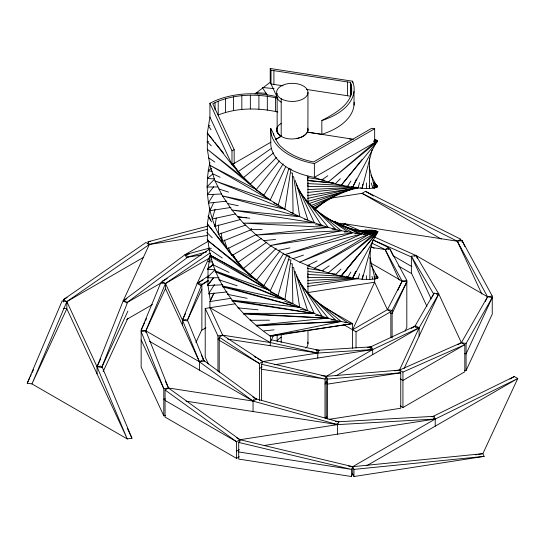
<?xml version="1.0" encoding="UTF-8"?>
<svg xmlns="http://www.w3.org/2000/svg" width="545" height="545" viewBox="0 0 545 545"><rect width="100%" height="100%" fill="white"/><g stroke="black" fill="none" stroke-linecap="round" stroke-linejoin="round"><path stroke-width="0.82" d="M213.994 293.115L210.322 300.697L207.897 284.66L208.054 268.508L210.649 253.302M358.569 230.821C364.973 230.324 371.813 229.35 377.951 231.679L341.109 276.07L352.588 278.202L362.268 279.258L369.83 279.442L370.3 248.915M279.926 251.129L256.252 280.443C238.758 265.688 223.988 247.505 215.003 226.339L216.263 218.027M369.619 231.911L377.242 231.53L377.242 232.538C365.504 235.91 352.956 232.558 341.204 230.719C321.489 226.311 302.557 218.852 284.858 209.151L290.935 169.052L288.904 168.902M374.66 139.792L377.242 140.671L377.242 141.68L374.66 142.565L314.363 177.377L314.363 163.595A61.789 35.677 0 0 1 270.77 128.566L270.77 142.347A61.789 35.677 0 0 0 314.363 177.377C329.779 182.902 345.768 187.133 362.146 188.345L362.779 184.19M362.146 279.204L362.398 277.541M375.314 273.835L377.951 277.105L377.794 278.113L375.062 278.979L369.83 279.442M276.349 96.649A61.789 35.677 0 0 0 209.92 103.291L209.92 117.08L207.338 133.103L207.338 149.255L209.92 165.278L215.003 180.913L222.435 195.914L231.986 210.063L243.377 223.15L256.252 235.011L270.218 245.522L284.858 254.583L299.723 262.152L314.363 268.235L328.328 272.868L341.204 276.151L377.242 232.538L367.93 232.068M209.92 162.505C204.961 183.72 206.909 206.146 215.003 226.339L240.44 219.492M209.92 207.931L207.338 223.954L207.338 240.107L256.252 280.443M362.97 275.109L362.268 279.258L372.875 240.481M277.146 97.698L277.146 127.476C275 142.361 304.56 142.122 307.911 130.609L307.973 92.377M307.911 130.085L307.911 129.56M307.734 181.247A15.682 9.054 0 0 1 307.973 182.82L307.789 183.604L343.364 185.402M307.734 272.098A15.682 9.054 0 0 1 307.973 273.672L307.789 274.455L344.215 276.295M352.588 82.84L352.588 81.219L270.218 68.479L271.015 70.203L350.51 82.418C357.104 101.935 335.768 112.938 321.843 120.534L321.843 134.315L307.435 132.162C305.22 136.148 300.588 137.776 296.351 138.566M360.579 187.712L362.146 188.345L372.119 149.664M215.05 209.253L212.23 218.967L235.379 213.974M288.85 168.507L278.257 204.968L273.713 202.801M289.545 256.027L278.011 295.724L270.361 292.079M358.167 187.569L359.584 182.684M359.557 273.74L358.147 278.597L356.975 278.039M371.785 231.659L372.255 230.038L363.992 231.823M281.2 123.415C277.296 125.255 274.762 130.759 278.536 134.104M277.146 127.476L276.669 129.56M97.037 373.843L97.037 366.717L123.197 300.826L149.357 244.467L148.097 241.748L207.161 226.291M207.761 235.426L149.357 244.467L145.91 242.477L63.39 299.648L66.831 301.63L97.037 366.717L101.738 367.446L127.585 302.339M182.459 325.188L182.459 320.119L197.174 283.427L210.486 254.74M209.825 250.53L208.449 249.733L162.029 281.527L165.469 283.509L182.459 320.119L187.16 320.848L201.561 284.933M145.849 332.518L145.849 330.849L165.469 283.509L209.811 253.146M102.065 366.771L131.945 438.2L127.244 438.929L31.951 383.912L27.25 383.19L62.13 300.908L66.831 301.63L143.458 257.39M66.831 301.63L31.951 383.912L66.831 308.763L66.831 301.63L149.357 244.467L207.604 229.22M27.25 383.19L29.743 377.821M30.452 376.288L31.167 374.749M32.23 372.453L33.654 369.381M63.697 308.279L66.831 308.763L127.244 438.929L97.037 366.717L100.621 358.998M101.738 367.446L127.898 311.079M103.134 371.561L127.898 318.212M144.718 322.436L141.148 330.127L141.148 367.023L163.8 415.835L165.367 415.59M145.426 320.903L146.496 318.593M432.546 416.673L514.31 376.534L517.75 378.516L482.87 453.672L352.704 466.677L239.97 439.713L168.507 388.006L145.849 330.849L165.469 288.578L165.469 283.509L208.939 258.412M213.831 202.27L209.92 210.704L230.923 207.454M199.45 370.144L199.45 361.798L182.459 320.119L185.613 313.327M187.16 320.848L201.875 289.143M374.906 237.239L416.073 255.516L487.543 296.78L492.244 297.509L466.084 343.425L461.383 342.703L399.492 370.089L326.271 376.35L262.86 361.546L222.66 335.168L209.92 307.714L209.92 301.562L213.831 293.121M195.921 342.478L201.875 329.65L201.875 284.981M292.29 176.73L293.646 176.628L299.723 216.726L222.435 195.914L284.858 209.151L270.218 200.09L285.757 166.607M286.82 255.176L270.218 290.948L209.92 256.13L211.399 255.905M270.218 345.694L270.484 335.802M273.617 335.202L270.218 342.526L222.66 335.168L217.959 335.897L205.213 308.443L235.127 303.81M261.6 400.48L261.6 364.264L262.86 361.546L317.776 353.051L372.691 349.549L419.112 327.817L438.732 293.884L416.073 255.516L411.373 256.245L411.373 272.902L426.953 306.474M253.05 411.536L253.05 401.086L253.997 399.056M351.123 186.499L352.588 187.351L356.505 178.91M338.036 421.803L433.963 416.319L435.223 419.037L352.704 466.677L352.704 473.809L351.443 476.521L238.71 459.081L238.71 442.431L239.97 439.713L337.6 424.616L435.223 419.037L517.75 378.516L366.703 465.723M343.977 225.14L344.61 223.784L457.337 241.224L462.037 240.495L492.244 296.051L492.244 314.165L466.084 370.525L464.517 370.287M317.776 358.045L317.776 353.051L319.036 350.34L271.478 339.814M377.951 231.679L352.588 278.202L355.796 271.301M318.205 350.231L371.431 346.838L372.691 349.549L326.271 376.35L325.011 379.068L325.011 417.886M325.011 384.13L326.271 381.418L327.531 384.13L400.752 372.8L400.752 408.246L329.194 419.316M325.644 418.219L326.271 416.857L326.271 376.35L321.264 375.573M397.918 290.206L402.121 281.145L385.131 249.528L372.112 243.247M337.6 434.14L337.6 424.616L338.861 421.898L255.939 398.824M370.689 263.003L402.121 281.145L406.822 281.874L392.107 313.579L390.54 313.341M405.071 331.149L406.822 327.375L406.822 280.423L389.832 248.806L385.131 249.528L370.947 247.335M348.493 466.03L352.704 466.677L351.443 469.395L351.443 476.521M432.246 297.005L434.031 293.162L438.732 293.884L461.383 342.703L464.824 344.685L464.824 371.785L402.932 407.517L400.18 405.93M369.251 347.56L415.671 325.828L419.112 327.817L399.492 370.089L400.752 372.8L327.531 379.068L326.271 376.35M404.131 368.44L438.732 293.884L436.381 294.252M485.397 301.412L487.543 296.78L457.337 241.224L362.05 193.332L330.134 198.271M492.244 297.509L466.084 353.875L464.517 353.63M352.588 278.202L355.919 271.321M374.66 279.149L374.66 282.228L352.588 329.786L387.406 309.683L402.121 281.145L406.822 280.423M392.107 338.016L392.107 310.412L406.822 281.874M352.588 187.351L377.242 140.671L373.856 140.842M414.827 326.366L434.031 293.162M213.606 194.422L208.258 203.122L226.849 201.139M283.175 163.8L263.869 195.239L256.157 190.028M283.809 253.132L263.616 286.002L256.613 281.261M347.744 186.118L350.857 181.042M375.348 141.162L376.241 139.711L374.551 139.895M350.844 272.071L347.724 277.146L346.729 276.472M375.335 232.19L376.227 230.739L365.239 231.911M214.451 284.565L208.531 293.898L227.115 291.916M213.695 186.806L207.338 194.681L221.733 193.952M284.858 209.151L215.003 180.913L270.218 200.09L209.92 165.278L256.252 189.585L279.401 160.925M209.484 282.698L210.54 281.39M361.873 159.699L341.204 185.293L377.242 141.68L373.856 141.509M256.743 325.256L256.252 325.869L341.204 321.577L311.706 297.257M357.023 256.566L341.109 276.07M207.897 284.66L213.368 278.066L207.338 285.539L222.585 284.769M214.539 179.162L206.841 187.01L217.898 186.955M276.404 157.539L250.346 184.108L243.138 177.036M251.531 228.328L250.346 229.534L262.165 229.479M214.805 269.945L207.107 277.786L219.015 277.732M335.638 183.529L340.373 178.699M376.479 141.891L377.658 140.685L374.258 140.699M276.158 248.295L250.094 274.871L243.486 268.385M250.673 319.711L250.094 320.297L269.516 320.201M340.945 269.121L335.618 274.557L334.848 273.801M376.459 232.919L377.644 231.714L362.336 231.789M255.026 93.897L270.218 82.261L270.218 68.479M359.536 231.08L374.66 233.417L328.328 272.868L377.242 232.538M212.557 174.223L207.338 178.528L214.11 178.869M270.218 200.09L256.252 189.585L207.338 149.255L243.377 177.725L273.529 152.859M213.66 264.168L207.338 269.387L214.962 269.768M377.242 141.68L328.328 182.016L374.66 142.565L374.66 128.777L371.676 128.313L313.6 161.954C302.114 159.712 290.723 155.352 281.915 147.45C275.852 142.592 274.612 134.847 270.77 128.566M207.338 240.107L243.377 268.576L270.906 245.877M314.983 209.539L324.159 201.97M244.119 313.395L243.377 314.009L328.328 318.294L300.445 283.775M213.293 264.284L208.054 268.508L210.057 266.968M211.392 265.94L212.72 264.911M208.667 241.04L185.089 254.651L123.197 300.826L126.638 302.816L187.848 257.145M211.494 168.446L208.013 170.885L212.209 171.287M271.369 148.39L238.097 171.675L233.049 163.868M238.369 216.91L249.814 218.238M322.218 179.646L327.783 175.749M374.401 143.131L376.486 141.666L373.972 141.428M211.76 259.222L208.279 261.661L212.475 262.063M266.961 242.055L237.845 262.431L232.906 254.794M314.07 209.198L326.55 200.471M238.669 307.285L237.845 307.864L258.03 309.819M322.197 270.674L329.16 265.803M374.381 234.159L376.472 232.695L359.7 231.073M208.313 275.981L197.174 283.427L200.615 285.41L208.592 280.804M200.615 285.41L208.272 280.293M347.424 227.946L369.578 233.914L314.363 268.235L374.66 233.417M275.641 139.486L281.2 136.223L281.2 98.781A15.682 9.054 0 0 1 288.23 83.637A15.682 9.054 0 0 1 307.435 94.721A15.682 9.054 0 0 1 281.2 98.781M256.252 189.585L243.377 177.725L231.986 164.638L231.986 150.849L234.173 149.589L212.754 103.734C232.81 93.747 256.314 93.427 277.821 98.209M213.695 140.978L207.338 133.103L231.986 164.638L270.913 142.163M275.327 139.615L281.2 136.223C279.081 134.826 276.737 132.823 276.669 130.085M67.076 297.516L63.39 299.648L63.39 302.025M314.363 163.595L374.66 128.777M126.876 298.701L123.197 300.826L126.331 301.31M167.186 278.55L162.029 281.527L162.029 283.216M126.638 302.816L162.001 282.399M214.226 232.483L207.338 223.954L231.986 255.489L261.368 238.526M313.661 208.34L337.9 194.34M126.638 319.465L152.457 304.56M202.978 280.076L197.174 283.427L201.875 284.149M460.777 240.822L460.777 239.235L365.491 191.35L362.05 193.332L441.212 239.037M341.858 225.371L344.61 223.784L360.143 230.685M232.981 300.35L231.986 300.915L314.363 313.661L296.351 274.85M201.541 330.379L205.949 327.831M219.219 372.344L219.219 337.157L222.66 335.168M388.571 249.235L388.571 247.546L385.131 249.528L399.287 280.041M165.469 283.509L160.768 282.787L141.148 330.127L145.849 330.849L199.45 361.798L202.89 359.809M239.282 456.765L236.53 458.359L165.06 417.095L165.06 389.995L168.507 388.006L253.05 401.086L337.6 424.616L336.967 423.254M414.697 256.314L416.073 255.516L417.49 258.568M460.777 239.235L457.337 241.224L481.855 294.055M259.42 368.529L262.172 366.942M343.779 324.697L356.035 331.769L390.847 311.672L390.847 337.593M149.521 341.313L253.05 401.086L256.491 399.104L203.571 360.306M411.25 328.383L415.671 325.828M335.849 375.887L419.112 327.817L419.112 336.163M239.97 441.3L239.97 439.713L236.53 441.702L165.06 400.439M236.53 451.226L239.282 449.639M457.698 344.828L461.383 342.703L487.543 296.78L492.244 296.051M509.895 379.082L514.31 376.534M255.987 234.684L227.251 248.847L224.404 239.97M312.632 206.834L340.618 193.046M228.314 293.748L227.251 294.273L247.137 298.347M307.87 265.395L317.033 260.885M369.687 234.936L372.746 233.43L348.664 228.505M337.893 223.968L362.146 233.771L299.723 262.152L369.578 233.914M394.498 370.859L399.492 370.089L402.932 372.078L464.824 344.685L402.932 380.424L400.18 378.83M220.643 236.571L222.435 241.346L251.381 229.643M311.297 205.424L351.191 189.292M223.641 286.282L222.435 286.772L299.723 307.578L293.646 267.479L292.29 267.588M359.802 231.244L362.146 230.29M362.146 188.345L369.578 188.481L374.66 187.991L377.242 187.112L377.242 186.097L374.551 182.847M277.821 111.998C258.187 107.617 237.157 107.583 218.211 114.988L218.211 101.2M245.863 225.03L218.62 234.282L218.491 224.949M309.001 203.592L352.261 188.89M219.894 279.278L218.62 279.714L237.17 285.778M361.86 231.223L365.865 229.867L365.886 231.564M293.074 258.643L303.463 255.115M363.379 234.759L366.574 233.669L339.072 224.676M326.148 217.509L352.588 232.776L284.858 254.583L362.146 233.771M308.034 201.296L358.092 187.821M216.379 271.396L215.003 271.771L284.858 300.009L290.935 259.911L288.23 259.706M363.011 231.918L369.578 230.153M209.498 248.091L185.089 254.651L186.349 257.363L201.323 255.046M186.349 257.363L206.684 251.899M307.789 198.346L356.566 187.827M213.647 264.087L212.23 264.393L229.057 272.411M278.257 250.393L289.906 247.88M354.822 233.887L358.147 233.171L328.185 218.899M311.706 206.398L341.204 230.719L270.218 245.522L352.588 232.776M208.02 240.032C211.29 279.912 237.947 313.818 269.993 335.877L341.102 321.509L352.588 323.635L352.588 348.248M307.435 195.621L358.699 187.691M150.597 241.36L148.097 241.748L148.097 244.133M189.251 254.004L185.089 254.651L187.153 255.843M366.26 231.945L374.66 230.644M209.92 301.562L230.923 298.313M307.435 286.472L357.854 278.672M307.435 292.624L374.66 282.228L387.406 309.683L390.847 311.672M182.459 320.119L186.376 319.513M145.849 330.849L141.148 331.578L163.8 388.735L163.8 415.835M217.959 339.065L219.526 338.827M270.218 336.374L352.588 323.635L325.413 307.939M97.037 366.717L100.954 366.111M165.469 288.578L199.45 361.798L204.15 361.069L187.48 320.181M367.269 347.478L371.431 346.838M274.51 364.741L372.691 349.549L372.691 354.618M163.8 399.178L165.367 398.94M431.463 416.707L433.963 416.319M264.168 445.497L435.223 419.037L435.223 426.163M475.315 454.843L476.991 454.578M478.673 454.319L482.87 453.672L484.13 456.383L353.964 476.521L352.704 473.809M269.993 335.877L352.588 323.635M307.802 192.446L356.812 187.214M263.869 240.672L275.606 239.418M344.372 232.075L347.724 231.714L315.058 209.614M211.44 248.213L208.258 248.547L222.278 258.03M307.789 283.475L356.675 278.257M299.92 192.262L328.328 227.442L256.252 235.011L341.204 230.719M263.964 330.87L274.087 329.854M344.944 322.729L347.478 322.477L315.5 300.847M352.704 466.677L353.964 469.395L484.13 456.383M307.789 189.606L355.224 187.214M307.789 280.464L352.683 278.195M291.132 173.003L292.495 172.963L293.074 213.211L290.655 212.421M290.88 263.766L292.249 263.726L292.829 303.974L284.762 301.337M208.79 141.666L207.093 141.673L211.297 145.801M348.752 186.254L307.945 186.445L307.802 184.878M296.351 183.992L314.363 222.803L243.377 223.15L328.328 227.442M332.239 229.145L335.618 229.125L305.656 199.729M350.237 277.269L307.925 277.473L307.789 275.906M331.149 319.908L335.373 319.888L303.606 288.727M257.301 94.074L256.252 92.766L266.444 93.284M361.996 231.768L364.537 231.897M331.094 220.841L332.791 220.936M336.136 223.007L344.61 223.784L347.553 225.487M274.06 88.617L262.288 87.473L267.35 95.3M349.658 139.07L351.334 139.234M209.941 125.711L208.265 125.548L211.017 129.805M333.915 182.97L307.734 180.436L307.809 177.384L307.734 180.586L333.69 183.229M376.064 187.058L376.486 187.099L373.339 182.228M318.743 224.915L322.197 225.249M208.558 216.365L208.013 216.31L211.644 221.917M334.705 274.081L307.714 271.465L308 270.695A15.682 9.054 0 0 0 307.789 268.331M315.221 315.357L321.952 316.005L298.483 279.721M299.723 216.726L231.986 210.063L314.363 222.803M237.422 216.808L246.694 217.755M315.48 224.758L321.407 225.364L298.04 188.291M256.252 92.766L257.928 92.943M286.874 255.7L288.877 255.946M283.114 85.817L271.015 83.984L271.015 70.203M306.542 89.441L350.51 96.206L350.51 82.418M353.324 139.261L307.435 132.162A15.676 9.136 -1.8 0 0 307.734 128.204M324.241 180.191L307.435 177.588A15.682 9.054 0 0 0 307.911 176.035M372.984 187.732L374.66 187.991L369.149 166.593M323.403 270.92L307.435 268.447A15.682 9.054 0 0 0 307.973 266.103M387.406 309.683L392.107 310.412M415.195 327.211L419.112 327.817M315.698 349.822L319.036 350.34M227.667 339.113L317.776 353.051L316.516 350.34M261.6 369.258L325.011 379.068L261.6 364.264M335.509 421.38L338.861 421.898M186.083 401.175L337.6 424.616M238.71 451.955L351.443 469.395L238.71 442.431M227.497 203.51L238.267 205.717M304.56 219.288L307.87 219.969L295.22 180.456M307.148 265.435L309.621 265.94M300.166 309.199L307.625 310.725L294.968 271.212M317.776 353.051L270.218 342.526L209.92 307.714M218.872 188.952L228.553 192.119M373.018 239.916L411.856 257.165M212.475 173.63L220.132 177.275M349.522 228.689L334.971 221.665L339.378 224.206M373.257 240.147L388.571 247.546M256.075 279.858L210.322 255.271C253.371 277.97 292.365 311.318 341.102 321.509L256.075 325.283L328.151 318.151L243.281 313.348L314.131 313.43L231.993 300.186L299.471 307.257L222.558 285.989L284.606 299.6L215.261 270.94L269.993 290.451L248.316 273.311M365.491 191.35L373.55 196.002M393.476 255.973L411.897 266.607M371.179 246.544L374.115 248.241M398.518 266.014L411.713 273.631M369.939 347.962L372.691 349.549M433.159 417.845L435.223 419.037M254.093 356.484L256.279 357.752M257.744 358.596L262.86 361.546L259.42 363.535L219.219 340.325M252.819 396.985L256.491 399.104M236.285 437.587L239.97 439.713M219.219 337.157L259.42 363.535L259.42 400.595M208.51 157.791L214.819 162.056M281.2 136.223L278.986 134.554M165.06 389.995L236.53 441.702L236.53 458.359M199.45 361.798L253.05 401.086M376.023 275.484L377.951 277.105M243.138 268.944L246.374 271.676M375.26 183.754L377.658 186.111M376.438 275.961L377.644 277.139M206.841 232.436L212.25 237.743M375.655 185.143L377.242 187.112L370.879 175.068M214.757 142.286L223.763 153.445M232.245 163.943L243.377 177.725M215.289 233.798L222.176 242.327M223.239 243.642L224.295 244.957M232.245 254.794L243.377 268.576M376.22 276.111L377.794 278.113L371.234 265.279M375.553 276.703L376.472 278.127M374.258 184.196L376.391 187.575M208.238 215.854L210.813 219.942M232.906 254.999L237.395 262.118M433.602 293.891L411.373 256.245L431.197 298.96M464.885 246.619L462.037 240.495L462.037 242.075M373.598 185.688L374.66 187.991M389.832 248.806L393.02 255.666M270.218 82.261L276.989 96.853M209.92 103.291L231.986 150.849M209.92 117.08L231.986 164.638M326.271 416.857L327.218 418.894M228.43 247.818L231.986 255.489M208.401 363.978L205.213 357.111L205.213 308.443M201.323 354.965L204.15 361.069M165.319 381.146L168.507 388.006L163.8 388.735L141.148 339.923M127.319 428.241L131.945 438.2M374.034 276.676L375.062 278.979L369.871 257.553M371.213 182.991L372.76 187.834M371.969 276.438L372.746 278.863M369.203 185.988L369.578 188.481L369.578 157.955M221.175 233.028L222.435 241.346M366.519 182.977L366.587 188.073M366.526 275.702L366.574 279.095M466.084 343.425L466.084 370.525M402.932 372.078L402.932 407.517M356.035 331.769L356.035 347.717M354.025 91.444L354.025 105.233M353.964 469.395L353.964 476.521M351.648 91.356L351.648 93.788M351.58 86.41L351.58 93.713M350.96 84.1L350.96 95.45M347.547 82.002L347.547 95.784M327.531 379.068L327.531 418.73M307.973 182.82L307.973 202.168M307.973 273.672L307.973 293.333M307.973 330.216L307.973 343.643M281.2 334.739L281.2 342.389M277.146 334.501L277.146 341.299A15.682 9.054 0 0 1 281.2 337.239M275.409 97.909L275.409 111.691M273.91 70.612L273.91 84.393M273.542 133.539L273.542 135.16M267.316 96.288L267.316 110.076M258.909 95.361L258.909 109.15M250.353 95.137L250.353 108.925M241.83 95.634L241.83 109.416M234.173 149.589L234.173 163.371M233.519 96.826L233.519 110.608M225.596 98.693L225.596 112.481M217.959 335.897L217.959 371.084M215.05 102.671L215.05 109.967M215.003 224.635L215.003 226.339M307.734 342.069A15.682 9.054 0 0 1 305.868 348.166M281.2 102.188A15.682 9.054 0 0 1 277.146 93.447M354.134 102.29A61.789 35.677 0 0 1 321.843 134.315M352.588 81.219A61.789 35.677 0 0 1 321.843 120.534"/></g></svg>
